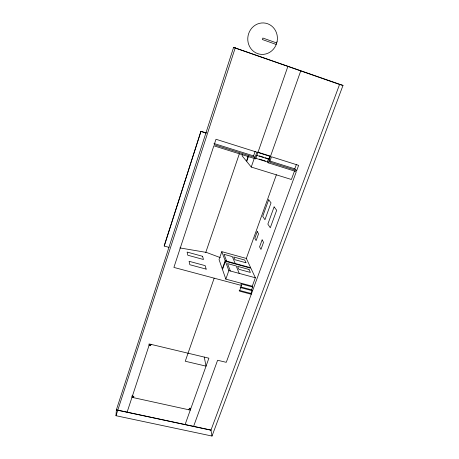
<?xml version="1.0" encoding="UTF-8"?>
<svg xmlns="http://www.w3.org/2000/svg" width="459" height="459" viewBox="0 0 459 459"><rect width="100%" height="100%" fill="white"/><g stroke="black" fill="none" stroke-linecap="round" stroke-linejoin="round"><path stroke-width="0.69" d="M133.494 396.22L133.477 397.655L133.902 396.358L132.416 396.031M132.014 395.899L131.991 397.328L190.278 410.105L190.003 408.045M116.001 415.716L116.351 409.95L233.591 47.409L342.999 85.414L212.012 436.05L116.001 415.716L235.272 47.73M206.458 132.863L200.939 131.349L164.213 245.731L164.247 246.053L169.032 247.361M164.247 246.053L200.939 131.349M127.114 412.153L149.519 344.015L208.897 358.186L185.097 424.552M149.026 343.952L149.072 345.38L150.586 345.742L151.034 344.376M205.672 252.72L239.363 153.742M242.513 154.425L242.059 155.762L246.454 161.166L248.239 155.991M248.497 156.289L246.713 161.482L251.245 167.053L291.39 179.486L294.54 170.886M255.009 157.506L214.204 144.717L215.994 139.272L256.868 152.17L255.009 157.506L253.569 155.911L255.17 151.298M221.812 251.658L219.052 259.593L222.299 268.963L225.185 260.735L221.812 251.658L246.328 258.446L250.666 267.717L225.185 260.735M251.245 167.053L254.292 158.28M214.169 278.171L185.252 361.239L206.045 366.139L204.249 357.073M287.891 66.4L255.692 158.9L213.848 145.801L173.898 267.419L241.514 285.469L239.466 291.132L251.274 294.259L250.924 293.433L251.951 290.627L251.601 289.813L252.628 287.007L252.272 286.204L255.365 277.775L250.912 268.257L225.38 261.263L222.489 269.502L225.828 279.124L252.272 286.204M225.828 279.124L228.846 270.586L225.38 261.263M193.566 426.457L217.6 360.263L226.264 362.329L296.33 171.62L268.199 162.819L267.345 161.929L268.458 158.774L265.187 157.747M256.409 155.28L268.894 159.204L270.012 156.031L257.516 152.084M268.199 162.819L300.743 70.898M188.85 409.789L189.303 408.521L190.732 408.837M246.328 258.446L276.398 174.759M296.709 170.576L269.611 162.084L271.493 156.783L298.631 165.349L296.709 170.576L294.781 168.849L296.439 164.322M212.012 436.05L210.956 430.175L339.562 84.473L342.999 85.414M179.905 247.923L206.412 252.421L220.326 257.625M116.351 409.95L210.956 430.175M116.379 409.858L210.991 430.083M240.545 286.869L251.601 289.813M240.172 287.489L251.951 290.627M239.15 290.312L250.924 293.433M252.628 287.007L240.872 283.863L241.514 285.469M228.846 270.586L255.365 277.775M259.283 159.101L265.405 161.017M255.565 158.24L267.345 161.929M259.289 155.888L263.873 157.334M213.94 143.472L253.569 155.911M269.335 160.862L294.781 168.849M201.031 131.509L206.137 133.121M257.918 152.497L270.454 156.456M233.591 47.409L339.562 84.473M276.226 44.466L262.376 39.531L262.875 38.04L276.731 42.98M268.458 158.774L268.894 159.204M235.169 263.472L232.357 256.621L224.049 254.326L226.614 261.125M239.237 273.403L236.19 265.968L227.549 263.604L230.332 270.988M150.535 344.313L150.586 345.742M277.064 41.758L275.744 45.63A15.778 14.797 -80.1 0 1 250.826 48.528A15.778 14.797 -80.1 0 1 259.387 23.369A15.778 14.797 -80.1 0 1 277.064 41.758M257.247 231.537L254.82 238.284L256.105 240.602L258.56 233.792L257.247 231.537M268.681 199.768L262.72 216.344L264.946 219.718L271.039 202.867L268.681 199.768M262.123 239.885L259.582 246.885L260.97 249.398L263.546 242.329L262.123 239.885M274.109 206.9L267.855 224.112L270.276 227.779L276.668 210.268L274.109 206.9M206.154 269.123L189.842 264.728L189.102 261.297L205.184 265.646L206.154 269.123M202.574 256.3L187.123 252.071L187.8 255.233L203.469 259.501L202.574 256.3M249.053 269.485L237.624 266.358L238.841 269.284L250.407 272.434L249.053 269.485M245.978 262.76L234.859 259.696L233.74 257L244.733 260.041L245.978 262.76"/></g></svg>
